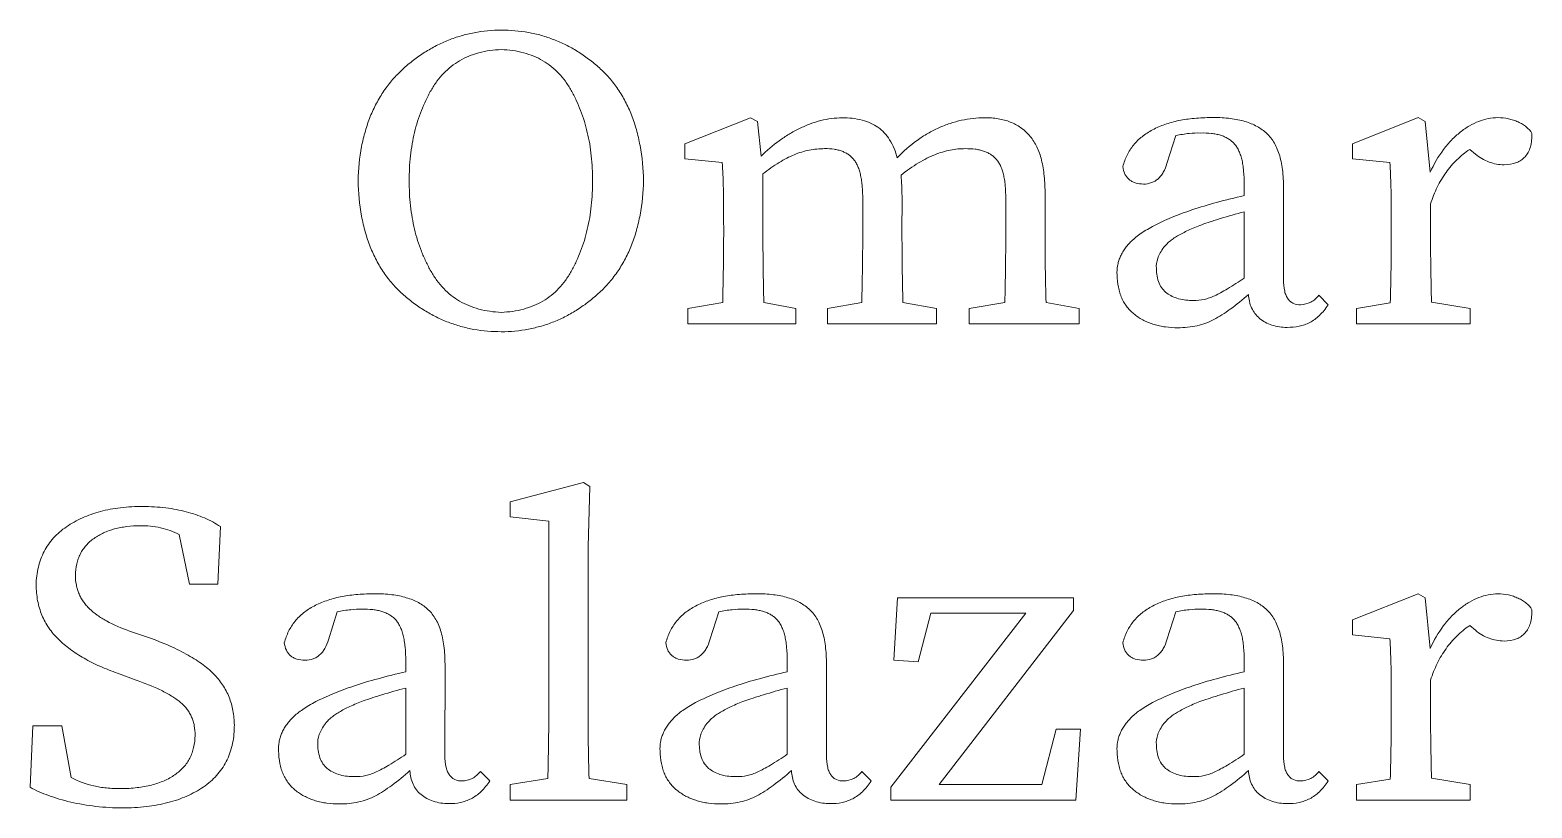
# Model space of a CAD drawing. Header units: inches. Extents: x -4.85 to 4.86, y -2.39 to 1.81.
# Drawn here: x 3.864 to 4.85, y -1.755 to -1.245 of the extents above; entities that cross this region are included whole.
import ezdxf

# ---------------------------------------------------------------- set-up
doc = ezdxf.new("R2010")
doc.units = ezdxf.units.IN
doc.header["$MEASUREMENT"] = 0

msp = doc.modelspace()

# ---------------------------------------------------------------- linework, layer by layer
at = {"color": 7, "linetype": 'Continuous', "lineweight": 18}
for p, q in [((4.1733, -1.24466), (4.17332, -1.24462)), ((4.33684, -1.30214), (4.29387, -1.31933)), ((4.34139, -1.30462), (4.33684, -1.30214)), ((4.3438, -1.3274), (4.34139, -1.30462)), ((4.49058, -1.30217), (4.4906, -1.30214)), ((4.7751, -1.30201), (4.73213, -1.31919)), ((4.77965, -1.30462), (4.7751, -1.30201)), ((4.78296, -1.33796), (4.77965, -1.30462)), ((4.29387, -1.31933), (4.29387, -1.32904)), ((4.61025, -1.33213), (4.61604, -1.31381)), ((4.73213, -1.31919), (4.73213, -1.32905)), ((4.29387, -1.32904), (4.31833, -1.33152)), ((4.73213, -1.32905), (4.75659, -1.33158)), ((4.80896, -1.32288), (4.8127, -1.32595)), ((4.34502, -1.37925), (4.34502, -1.33897)), ((4.11285, -1.34346), (4.11285, -1.34344)), ((4.66096, -1.34624), (4.661, -1.35327)), ((4.68672, -1.40827), (4.68676, -1.3482)), ((4.41053, -1.35582), (4.41057, -1.37924)), ((4.43629, -1.37925), (4.43633, -1.35359)), ((4.50444, -1.35524), (4.50448, -1.37924)), ((4.5302, -1.37925), (4.53024, -1.35083)), ((4.78328, -1.37897), (4.78328, -1.35862)), ((4.31922, -1.36601), (4.31926, -1.37924)), ((4.66096, -1.36385), (4.661, -1.40732)), ((4.75748, -1.36609), (4.75752, -1.37929)), ((4.60328, -1.40114), (4.60328, -1.40111)), ((4.71615, -1.42486), (4.70999, -1.41866)), ((4.31861, -1.4234), (4.29573, -1.42723)), ((4.29573, -1.42723), (4.29573, -1.43734)), ((4.36667, -1.42723), (4.34563, -1.42337)), ((4.36667, -1.43734), (4.36667, -1.42723)), ((4.40996, -1.4234), (4.3874, -1.42723)), ((4.3874, -1.42723), (4.3874, -1.43734)), ((4.45905, -1.42723), (4.43696, -1.42337)), ((4.45905, -1.43734), (4.45905, -1.42723)), ((4.50383, -1.4234), (4.4805, -1.42723)), ((4.4805, -1.42723), (4.4805, -1.43734)), ((4.55254, -1.42723), (4.53086, -1.42337)), ((4.55254, -1.43734), (4.55254, -1.42723)), ((4.75687, -1.42368), (4.73461, -1.42723)), ((4.73461, -1.42723), (4.73461, -1.43734)), ((4.80929, -1.42723), (4.7839, -1.42307)), ((4.80929, -1.43734), (4.80929, -1.42723)), ((4.29573, -1.43734), (4.36667, -1.43734)), ((4.3874, -1.43734), (4.45905, -1.43734)), ((4.4805, -1.43734), (4.55254, -1.43734)), ((4.73461, -1.43734), (4.80929, -1.43734)), ((4.68921, -1.4397), (4.68924, -1.4397)), ((4.22717, -1.54147), (4.17909, -1.55416)), ((4.23148, -1.54408), (4.22717, -1.54147)), ((4.23024, -1.58377), (4.23148, -1.54408)), ((4.17909, -1.55416), (4.17909, -1.56403)), ((4.17909, -1.56403), (4.20448, -1.56685)), ((4.20448, -1.56685), (4.20448, -1.69066)), ((3.96191, -1.57562), (3.96853, -1.60813)), ((3.98716, -1.60813), (3.98898, -1.57041)), ((4.23024, -1.69069), (4.23024, -1.58377)), ((3.96853, -1.60813), (3.98716, -1.60813)), ((4.7751, -1.61451), (4.73213, -1.63169)), ((4.77965, -1.61712), (4.7751, -1.61451)), ((4.05982, -1.64463), (4.06561, -1.62631)), ((4.31025, -1.64463), (4.31604, -1.62631)), ((4.43337, -1.61712), (4.43089, -1.65799)), ((4.54887, -1.61712), (4.43337, -1.61712)), ((4.46062, -1.73973), (4.54887, -1.62558)), ((4.54887, -1.62558), (4.54887, -1.61712)), ((4.61025, -1.64463), (4.61604, -1.62631)), ((4.78296, -1.65046), (4.77965, -1.61712)), ((4.51759, -1.62723), (4.42903, -1.74141)), ((4.44699, -1.65911), (4.45535, -1.62723)), ((4.45535, -1.62723), (4.51759, -1.62723)), ((4.73213, -1.63169), (4.73213, -1.64155)), ((4.80896, -1.63538), (4.8127, -1.63845)), ((3.94178, -1.64329), (3.92924, -1.63895)), ((4.73213, -1.64155), (4.75659, -1.64408)), ((4.11053, -1.65874), (4.11057, -1.66577)), ((4.13629, -1.72077), (4.13633, -1.6607)), ((4.36096, -1.65874), (4.361, -1.66577)), ((4.38672, -1.72077), (4.38676, -1.6607)), ((4.43089, -1.65799), (4.44699, -1.65911)), ((4.66096, -1.65874), (4.661, -1.66577)), ((4.68672, -1.72077), (4.68676, -1.6607)), ((3.92135, -1.6666), (3.93364, -1.6712)), ((4.78328, -1.69147), (4.78328, -1.67112)), ((4.11053, -1.67635), (4.11057, -1.71982)), ((4.36096, -1.67635), (4.361, -1.71982)), ((4.66096, -1.67635), (4.661, -1.71982)), ((4.75748, -1.67859), (4.75752, -1.69179)), ((3.86579, -1.70115), (3.86393, -1.74147)), ((3.88482, -1.70115), (3.86579, -1.70115)), ((3.89095, -1.73516), (3.88482, -1.70115)), ((4.53741, -1.70345), (4.52812, -1.73973)), ((4.55351, -1.70345), (4.53741, -1.70345)), ((4.55042, -1.74984), (4.55351, -1.70345)), ((4.05285, -1.71364), (4.05285, -1.71361)), ((4.30328, -1.71364), (4.30328, -1.71361)), ((4.60328, -1.71364), (4.60328, -1.71361)), ((4.16572, -1.73736), (4.15955, -1.73116)), ((4.41615, -1.73736), (4.40999, -1.73116)), ((4.71615, -1.73736), (4.70999, -1.73116)), ((3.92356, -1.74234), (3.92358, -1.74234)), ((4.20383, -1.73582), (4.17909, -1.73973)), ((4.17909, -1.73973), (4.17909, -1.74984)), ((4.25563, -1.73973), (4.23086, -1.73578)), ((4.25563, -1.74984), (4.25563, -1.73973)), ((4.42903, -1.74141), (4.42903, -1.74984)), ((4.52812, -1.73973), (4.46062, -1.73973)), ((4.75687, -1.73618), (4.73461, -1.73973)), ((4.73461, -1.73973), (4.73461, -1.74984)), ((4.80929, -1.73973), (4.7839, -1.73557)), ((4.80929, -1.74984), (4.80929, -1.73973)), ((4.13877, -1.7522), (4.1388, -1.7522)), ((4.17909, -1.74984), (4.25563, -1.74984)), ((4.38921, -1.7522), (4.38924, -1.7522)), ((4.42903, -1.74984), (4.55042, -1.74984)), ((4.68921, -1.7522), (4.68924, -1.7522)), ((4.73461, -1.74984), (4.80929, -1.74984))]:
    msp.add_line(p, q, dxfattribs=at)
for points, knots in [([(4.17332, -1.24462), (4.16731, -1.24468), (4.15838, -1.24552), (4.14686, -1.24827), (4.13859, -1.2511), (4.13059, -1.25471), (4.12288, -1.25912), (4.11547, -1.26434), (4.10841, -1.2703), (4.10183, -1.27697), (4.09609, -1.28446), (4.09119, -1.29261), (4.08708, -1.30145), (4.08385, -1.31098), (4.08048, -1.32495), (4.07948, -1.33596), (4.07922, -1.34346)], [0, 0, 0, 0, 0.118291, 0.175805, 0.232933, 0.29019, 0.348449, 0.407625, 0.468588, 0.530286, 0.591739, 0.653932, 0.717393, 0.783325, 0.851873, 1, 1, 1, 1]), ([(4.26672, -1.34346), (4.26649, -1.33572), (4.26544, -1.32442), (4.26215, -1.31007), (4.25896, -1.30038), (4.25489, -1.29145), (4.25004, -1.28327), (4.2443, -1.2759), (4.23778, -1.26935), (4.23076, -1.26356), (4.22338, -1.25852), (4.21575, -1.2542), (4.20778, -1.25074), (4.19957, -1.24797), (4.1881, -1.24543), (4.17926, -1.24459), (4.1733, -1.24466)], [0, 0, 0, 0, 0.152564, 0.222573, 0.289394, 0.353192, 0.415212, 0.476206, 0.536731, 0.596767, 0.65508, 0.712444, 0.769098, 0.825769, 0.882807, 1, 1, 1, 1]), ([(4.11285, -1.34344), (4.11278, -1.33799), (4.1132, -1.3299), (4.11468, -1.31935), (4.11621, -1.31178), (4.11827, -1.3045), (4.12075, -1.29747), (4.1237, -1.2907), (4.12701, -1.28419), (4.1309, -1.27821), (4.13531, -1.27287), (4.14035, -1.26836), (4.14587, -1.26455), (4.152, -1.26163), (4.16103, -1.25852), (4.16833, -1.25759), (4.1733, -1.25738)], [0, 0, 0, 0, 0.139016, 0.206222, 0.271686, 0.335772, 0.39903, 0.461748, 0.524226, 0.585082, 0.643398, 0.700337, 0.756964, 0.814013, 0.872985, 1, 1, 1, 1]), ([(4.1733, -1.25738), (4.17825, -1.25759), (4.18553, -1.25851), (4.19452, -1.26164), (4.20063, -1.26454), (4.20613, -1.26835), (4.21108, -1.2729), (4.2155, -1.27818), (4.21928, -1.28421), (4.22258, -1.29069), (4.22542, -1.29749), (4.2279, -1.3045), (4.22983, -1.3118), (4.23141, -1.31934), (4.2328, -1.32991), (4.23318, -1.33801), (4.23313, -1.34346)], [0, 0, 0, 0, 0.126984, 0.185771, 0.242959, 0.299437, 0.356, 0.414458, 0.475086, 0.537556, 0.600154, 0.66345, 0.727509, 0.793132, 0.860454, 1, 1, 1, 1]), ([(4.39712, -1.30217), (4.39236, -1.30222), (4.38517, -1.30317), (4.37587, -1.30612), (4.3689, -1.30915), (4.36209, -1.31282), (4.35345, -1.31862), (4.34743, -1.32363), (4.3438, -1.3274)], [0, 0, 0, 0, 0.235757, 0.357352, 0.483645, 0.612514, 0.740469, 1, 1, 1, 1]), ([(4.43323, -1.32851), (4.43216, -1.32433), (4.42981, -1.31845), (4.42491, -1.31196), (4.42064, -1.30824), (4.41569, -1.30545), (4.40791, -1.30272), (4.4015, -1.30218), (4.39712, -1.30217)], [0, 0, 0, 0, 0.265183, 0.383, 0.495944, 0.610298, 0.729842, 1, 1, 1, 1]), ([(4.4906, -1.30214), (4.48549, -1.3022), (4.47777, -1.30297), (4.46779, -1.30579), (4.46034, -1.30863), (4.45309, -1.31235), (4.4436, -1.31851), (4.4372, -1.32428), (4.43323, -1.32851)], [0, 0, 0, 0, 0.236183, 0.356055, 0.478477, 0.603983, 0.731973, 1, 1, 1, 1]), ([(4.53024, -1.35083), (4.53022, -1.34686), (4.52989, -1.34109), (4.52876, -1.33375), (4.5277, -1.32884), (4.52623, -1.32437), (4.52444, -1.32036), (4.52235, -1.31676), (4.51993, -1.3136), (4.51722, -1.31085), (4.51422, -1.30847), (4.51095, -1.30646), (4.50739, -1.30487), (4.50359, -1.30358), (4.49797, -1.30246), (4.49359, -1.30209), (4.49058, -1.30217)], [0, 0, 0, 0, 0.165769, 0.240353, 0.310101, 0.375194, 0.43611, 0.493295, 0.548303, 0.601633, 0.654503, 0.707701, 0.761248, 0.816837, 0.874779, 1, 1, 1, 1]), ([(4.6394, -1.30205), (4.63566, -1.30205), (4.63016, -1.30227), (4.62305, -1.3031), (4.61809, -1.30394), (4.61339, -1.30509), (4.60894, -1.30647), (4.60474, -1.30809), (4.60081, -1.30997), (4.59716, -1.31208), (4.59387, -1.31449), (4.59089, -1.31711), (4.58828, -1.32002), (4.58598, -1.32317), (4.58338, -1.32778), (4.582, -1.33154), (4.58127, -1.33413)], [0, 0, 0, 0, 0.156411, 0.229623, 0.299388, 0.366625, 0.431488, 0.494257, 0.55473, 0.613286, 0.670213, 0.724938, 0.779239, 0.833326, 0.887511, 1, 1, 1, 1]), ([(4.68676, -1.3482), (4.68672, -1.34417), (4.68647, -1.33833), (4.68523, -1.33095), (4.684, -1.3261), (4.68232, -1.32177), (4.68033, -1.31791), (4.6779, -1.31459), (4.67514, -1.31172), (4.67195, -1.30934), (4.66845, -1.30724), (4.66451, -1.30556), (4.66023, -1.30416), (4.65556, -1.3031), (4.64859, -1.3022), (4.64314, -1.30193), (4.6394, -1.30205)], [0, 0, 0, 0, 0.156776, 0.226424, 0.290872, 0.350909, 0.406438, 0.459374, 0.510179, 0.560681, 0.613498, 0.668851, 0.72665, 0.788416, 0.854532, 1, 1, 1, 1]), ([(4.82755, -1.30205), (4.82325, -1.3021), (4.8167, -1.30339), (4.80861, -1.30742), (4.80259, -1.31154), (4.7969, -1.31673), (4.7897, -1.32521), (4.78544, -1.33267), (4.78296, -1.33796)], [0, 0, 0, 0, 0.213705, 0.326515, 0.447683, 0.575506, 0.708854, 1, 1, 1, 1]), ([(4.84985, -1.31245), (4.84886, -1.31081), (4.84685, -1.30869), (4.84364, -1.30631), (4.84078, -1.30483), (4.83768, -1.30364), (4.8333, -1.30239), (4.82986, -1.3021), (4.82755, -1.30205)], [0, 0, 0, 0, 0.221959, 0.340492, 0.466629, 0.598279, 0.728923, 1, 1, 1, 1]), ([(4.61604, -1.31381), (4.61897, -1.31327), (4.6244, -1.31233), (4.62991, -1.31206), (4.63243, -1.31216)], [0, 0, 0, 0, 0.542442, 1, 1, 1, 1]), ([(4.63243, -1.31216), (4.63475, -1.31209), (4.63814, -1.31217), (4.64244, -1.31283), (4.64531, -1.31356), (4.64792, -1.31454), (4.65031, -1.31573), (4.65241, -1.31719), (4.6543, -1.31889), (4.65594, -1.32095), (4.65729, -1.32342), (4.65848, -1.32624), (4.65941, -1.32948), (4.66013, -1.3331), (4.66086, -1.33872), (4.66095, -1.34317), (4.66096, -1.34624)], [0, 0, 0, 0, 0.133605, 0.193644, 0.250044, 0.303381, 0.353285, 0.402638, 0.450141, 0.49901, 0.552824, 0.611229, 0.674685, 0.745541, 0.823456, 1, 1, 1, 1]), ([(4.83159, -1.33303), (4.83431, -1.33296), (4.83829, -1.33243), (4.84285, -1.33012), (4.84547, -1.32777), (4.84753, -1.32482), (4.84954, -1.31974), (4.84984, -1.31542), (4.84985, -1.31245)], [0, 0, 0, 0, 0.261659, 0.374162, 0.483453, 0.59424, 0.714626, 1, 1, 1, 1]), ([(4.34502, -1.33897), (4.34843, -1.3363), (4.35354, -1.33265), (4.36056, -1.32867), (4.3655, -1.32634), (4.37041, -1.32455), (4.37704, -1.32292), (4.38214, -1.32243), (4.38554, -1.32243)], [0, 0, 0, 0, 0.291019, 0.421039, 0.541955, 0.65749, 0.77132, 1, 1, 1, 1]), ([(4.38554, -1.32243), (4.38763, -1.32234), (4.39064, -1.32256), (4.39448, -1.32326), (4.397, -1.32409), (4.39932, -1.32511), (4.40143, -1.32635), (4.40322, -1.32795), (4.40485, -1.32972), (4.40626, -1.3318), (4.40742, -1.33424), (4.40843, -1.337), (4.40926, -1.3401), (4.40983, -1.34355), (4.41048, -1.34881), (4.41055, -1.35295), (4.41053, -1.35582)], [0, 0, 0, 0, 0.128889, 0.18622, 0.240943, 0.292458, 0.342592, 0.391428, 0.440193, 0.490984, 0.546208, 0.607066, 0.672269, 0.744773, 0.822604, 1, 1, 1, 1]), ([(4.43568, -1.3398), (4.43935, -1.33689), (4.44489, -1.33297), (4.45249, -1.32876), (4.45775, -1.32634), (4.46291, -1.32458), (4.46956, -1.32289), (4.47462, -1.32239), (4.47794, -1.32243)], [0, 0, 0, 0, 0.301825, 0.435746, 0.55869, 0.674338, 0.786161, 1, 1, 1, 1]), ([(4.47794, -1.32243), (4.48007, -1.32243), (4.4832, -1.32244), (4.48716, -1.3232), (4.4898, -1.32391), (4.49223, -1.32486), (4.49441, -1.32609), (4.4964, -1.32751), (4.49814, -1.32922), (4.49968, -1.33121), (4.50099, -1.33358), (4.50206, -1.33631), (4.50296, -1.3394), (4.50364, -1.34283), (4.50431, -1.34814), (4.50445, -1.35233), (4.50444, -1.35524)], [0, 0, 0, 0, 0.130141, 0.189066, 0.244888, 0.296527, 0.347654, 0.39682, 0.445398, 0.495558, 0.549659, 0.609444, 0.674133, 0.745064, 0.822673, 1, 1, 1, 1]), ([(4.78328, -1.35862), (4.7845, -1.35487), (4.78663, -1.34942), (4.79033, -1.34268), (4.7934, -1.33803), (4.79674, -1.33367), (4.80173, -1.32838), (4.80596, -1.32493), (4.80896, -1.32288)], [0, 0, 0, 0, 0.263537, 0.390067, 0.514117, 0.635945, 0.756853, 1, 1, 1, 1]), ([(4.8127, -1.32595), (4.81537, -1.32819), (4.82137, -1.33171), (4.82821, -1.33302), (4.83159, -1.33303)], [0, 0, 0, 0, 0.507925, 1, 1, 1, 1]), ([(4.31833, -1.33152), (4.31861, -1.33675), (4.31896, -1.34334), (4.3191, -1.35143), (4.31923, -1.35769), (4.31923, -1.3626), (4.31922, -1.36601)], [0, 0, 0, 0, 0.455308, 0.573476, 0.703455, 1, 1, 1, 1]), ([(4.58127, -1.33413), (4.58149, -1.33583), (4.58211, -1.33827), (4.58376, -1.34106), (4.58534, -1.3427), (4.58724, -1.34402), (4.5904, -1.3453), (4.59306, -1.34561), (4.59489, -1.34567)], [0, 0, 0, 0, 0.25923, 0.374522, 0.487947, 0.600286, 0.722845, 1, 1, 1, 1]), ([(4.59489, -1.34567), (4.59669, -1.3457), (4.59929, -1.34517), (4.60248, -1.34375), (4.60453, -1.3422), (4.60636, -1.34028), (4.60857, -1.33702), (4.60964, -1.33414), (4.61025, -1.33213)], [0, 0, 0, 0, 0.242249, 0.355912, 0.470421, 0.587608, 0.714753, 1, 1, 1, 1]), ([(4.75659, -1.33158), (4.75687, -1.33682), (4.75722, -1.34341), (4.75736, -1.35151), (4.75749, -1.35777), (4.75749, -1.36268), (4.75748, -1.36609)], [0, 0, 0, 0, 0.455651, 0.573744, 0.703642, 1, 1, 1, 1]), ([(4.07922, -1.34346), (4.07945, -1.35124), (4.08052, -1.36257), (4.08377, -1.37698), (4.08706, -1.38668), (4.09105, -1.39568), (4.09601, -1.40385), (4.10171, -1.41129), (4.10829, -1.41782), (4.11535, -1.42362), (4.12277, -1.42865), (4.13046, -1.43297), (4.13846, -1.43649), (4.14677, -1.43918), (4.15831, -1.44185), (4.16728, -1.4425), (4.1733, -1.44255)], [0, 0, 0, 0, 0.152301, 0.222206, 0.288765, 0.352717, 0.414551, 0.475439, 0.535837, 0.595767, 0.653997, 0.711296, 0.768249, 0.824796, 0.882116, 1, 1, 1, 1]), ([(4.1733, -1.42984), (4.16833, -1.42963), (4.16104, -1.42868), (4.15199, -1.4256), (4.1459, -1.4226), (4.14032, -1.41886), (4.13533, -1.4143), (4.1309, -1.40897), (4.12701, -1.40298), (4.12369, -1.39647), (4.12075, -1.38966), (4.11827, -1.38259), (4.11621, -1.37527), (4.11468, -1.36768), (4.11319, -1.35708), (4.11278, -1.34895), (4.11285, -1.34346)], [0, 0, 0, 0, 0.126708, 0.185538, 0.242601, 0.298898, 0.355931, 0.414106, 0.474816, 0.537143, 0.600027, 0.663458, 0.727723, 0.793368, 0.860412, 1, 1, 1, 1]), ([(4.1733, -1.44255), (4.17929, -1.44255), (4.18819, -1.44168), (4.19968, -1.43895), (4.20793, -1.43612), (4.21586, -1.43247), (4.22352, -1.42804), (4.23088, -1.42283), (4.2379, -1.41688), (4.24442, -1.41019), (4.25008, -1.40268), (4.25497, -1.39451), (4.25903, -1.38565), (4.26217, -1.37606), (4.2655, -1.36204), (4.26643, -1.35099), (4.26672, -1.34346)], [0, 0, 0, 0, 0.118036, 0.17562, 0.232566, 0.28976, 0.347626, 0.406656, 0.467489, 0.52889, 0.590469, 0.652601, 0.71627, 0.782365, 0.851196, 1, 1, 1, 1]), ([(4.23313, -1.34346), (4.23318, -1.34895), (4.23281, -1.35707), (4.2314, -1.36768), (4.22983, -1.37525), (4.2279, -1.3826), (4.22542, -1.38965), (4.22259, -1.39648), (4.21928, -1.40296), (4.21551, -1.409), (4.21106, -1.41427), (4.20616, -1.41888), (4.20061, -1.42261), (4.19454, -1.42559), (4.18552, -1.42869), (4.17825, -1.42964), (4.1733, -1.42984)], [0, 0, 0, 0, 0.13993, 0.207104, 0.272922, 0.337174, 0.400658, 0.463438, 0.52577, 0.586264, 0.644593, 0.701267, 0.757425, 0.814639, 0.873296, 1, 1, 1, 1]), ([(4.661, -1.35327), (4.65488, -1.35456), (4.64336, -1.35743), (4.63198, -1.36084), (4.62664, -1.36258)], [0, 0, 0, 0, 0.52674, 1, 1, 1, 1]), ([(4.62664, -1.36258), (4.62211, -1.3642), (4.61558, -1.36657), (4.60743, -1.37013), (4.60216, -1.37268), (4.59751, -1.37525), (4.59343, -1.37777), (4.58995, -1.38032), (4.58707, -1.38294), (4.5846, -1.38553), (4.58259, -1.38819), (4.58082, -1.39084), (4.57948, -1.3936), (4.57846, -1.39642), (4.57751, -1.40024), (4.57739, -1.40319), (4.57748, -1.40514)], [0, 0, 0, 0, 0.206818, 0.298688, 0.382598, 0.458728, 0.527004, 0.588844, 0.643888, 0.694338, 0.74227, 0.787503, 0.831156, 0.874051, 0.916155, 1, 1, 1, 1]), ([(4.63304, -1.37232), (4.63488, -1.37168), (4.63781, -1.3707), (4.64193, -1.36935), (4.64936, -1.36706), (4.65575, -1.36525), (4.66096, -1.36385)], [0, 0, 0, 0, 0.200506, 0.317983, 0.445201, 1, 1, 1, 1]), ([(4.31926, -1.37924), (4.3192, -1.38643), (4.31911, -1.40115), (4.31879, -1.41587), (4.31861, -1.4234)], [0, 0, 0, 0, 0.488603, 1, 1, 1, 1]), ([(4.34563, -1.42337), (4.34544, -1.41581), (4.34527, -1.4063), (4.3451, -1.39495), (4.34506, -1.3878), (4.345, -1.38261), (4.34502, -1.37925)], [0, 0, 0, 0, 0.514022, 0.647073, 0.771799, 1, 1, 1, 1]), ([(4.41057, -1.37924), (4.41051, -1.3865), (4.41043, -1.40122), (4.41008, -1.41594), (4.40996, -1.4234)], [0, 0, 0, 0, 0.493226, 1, 1, 1, 1]), ([(4.43696, -1.42337), (4.43676, -1.41588), (4.43644, -1.40117), (4.43634, -1.38647), (4.43629, -1.37925)], [0, 0, 0, 0, 0.509408, 1, 1, 1, 1]), ([(4.50448, -1.37924), (4.50442, -1.3865), (4.50433, -1.40122), (4.50401, -1.41594), (4.50383, -1.4234)], [0, 0, 0, 0, 0.493217, 1, 1, 1, 1]), ([(4.53086, -1.42337), (4.53067, -1.41588), (4.53035, -1.40117), (4.53026, -1.38647), (4.5302, -1.37925)], [0, 0, 0, 0, 0.509405, 1, 1, 1, 1]), ([(4.60328, -1.40111), (4.60306, -1.39883), (4.6037, -1.39524), (4.60584, -1.39065), (4.60782, -1.38764), (4.60987, -1.38517), (4.61195, -1.3833), (4.61444, -1.38144), (4.61734, -1.37957), (4.62066, -1.37775), (4.62587, -1.37517), (4.63008, -1.37345), (4.63304, -1.37232)], [0, 0, 0, 0, 0.153316, 0.242198, 0.341148, 0.3966, 0.459071, 0.52932, 0.607108, 0.692308, 0.785653, 1, 1, 1, 1]), ([(4.75752, -1.37929), (4.75746, -1.38652), (4.75737, -1.40132), (4.75705, -1.41611), (4.75687, -1.42368)], [0, 0, 0, 0, 0.488577, 1, 1, 1, 1]), ([(4.7839, -1.42307), (4.78371, -1.41551), (4.7834, -1.40082), (4.78329, -1.38611), (4.78328, -1.37897)], [0, 0, 0, 0, 0.513868, 1, 1, 1, 1]), ([(4.57748, -1.40514), (4.57757, -1.40789), (4.57795, -1.41193), (4.57925, -1.41701), (4.58049, -1.42046), (4.58214, -1.42362), (4.58412, -1.42649), (4.58639, -1.42914), (4.58908, -1.43139), (4.59197, -1.43344), (4.59507, -1.43519), (4.59835, -1.43665), (4.60179, -1.43789), (4.60544, -1.43883), (4.61066, -1.43969), (4.61469, -1.43998), (4.61743, -1.43995)], [0, 0, 0, 0, 0.138521, 0.20179, 0.262775, 0.321874, 0.379684, 0.437606, 0.496042, 0.555189, 0.614664, 0.674415, 0.735167, 0.797777, 0.862722, 1, 1, 1, 1]), ([(4.62758, -1.42201), (4.62432, -1.42208), (4.61956, -1.42159), (4.61376, -1.41951), (4.61011, -1.41735), (4.60705, -1.41445), (4.60405, -1.40913), (4.60329, -1.4044), (4.60328, -1.40114)], [0, 0, 0, 0, 0.268589, 0.388832, 0.50367, 0.615927, 0.731155, 1, 1, 1, 1]), ([(4.661, -1.40732), (4.6574, -1.40982), (4.6522, -1.41303), (4.64573, -1.41689), (4.64181, -1.41888), (4.63825, -1.4204), (4.63357, -1.4217), (4.62998, -1.42209), (4.62758, -1.42201)], [0, 0, 0, 0, 0.354321, 0.494096, 0.608542, 0.709503, 0.80651, 1, 1, 1, 1]), ([(4.69789, -1.42486), (4.69632, -1.42491), (4.69396, -1.42449), (4.69129, -1.42285), (4.68965, -1.42109), (4.68831, -1.41878), (4.68703, -1.41447), (4.6867, -1.41086), (4.68672, -1.40827)], [0, 0, 0, 0, 0.208264, 0.30753, 0.409239, 0.523613, 0.657759, 1, 1, 1, 1]), ([(4.61743, -1.43995), (4.62168, -1.43996), (4.62793, -1.43935), (4.63579, -1.43707), (4.6412, -1.43462), (4.64653, -1.43146), (4.65427, -1.42616), (4.65995, -1.42147), (4.66377, -1.41806)], [0, 0, 0, 0, 0.242699, 0.354978, 0.465267, 0.580875, 0.707447, 1, 1, 1, 1]), ([(4.66377, -1.41806), (4.66385, -1.42112), (4.66487, -1.42559), (4.66788, -1.43079), (4.67101, -1.43392), (4.67475, -1.43648), (4.68077, -1.43901), (4.68578, -1.43969), (4.68921, -1.4397)], [0, 0, 0, 0, 0.245656, 0.361287, 0.478747, 0.599074, 0.723907, 1, 1, 1, 1]), ([(4.70999, -1.41866), (4.70851, -1.42047), (4.70491, -1.42368), (4.7002, -1.42474), (4.69789, -1.42486)], [0, 0, 0, 0, 0.502097, 1, 1, 1, 1]), ([(4.68924, -1.4397), (4.69182, -1.43971), (4.69567, -1.43942), (4.70056, -1.43802), (4.70403, -1.43655), (4.70735, -1.43453), (4.71166, -1.43082), (4.71447, -1.42741), (4.71615, -1.42486)], [0, 0, 0, 0, 0.240828, 0.356565, 0.472184, 0.59087, 0.71657, 1, 1, 1, 1]), ([(3.93803, -1.55716), (3.93313, -1.55723), (3.92592, -1.55753), (3.91662, -1.55899), (3.91016, -1.56044), (3.90406, -1.56233), (3.89829, -1.56459), (3.89291, -1.56734), (3.88787, -1.57042), (3.88332, -1.5739), (3.8793, -1.57777), (3.8759, -1.58202), (3.87312, -1.58667), (3.87089, -1.59166), (3.86867, -1.59896), (3.86802, -1.60478), (3.86792, -1.60872)], [0, 0, 0, 0, 0.150721, 0.221337, 0.289044, 0.354197, 0.417586, 0.479435, 0.539845, 0.598844, 0.65528, 0.710875, 0.765978, 0.821339, 0.878568, 1, 1, 1, 1]), ([(3.98898, -1.57041), (3.98564, -1.56824), (3.98029, -1.56537), (3.9726, -1.56249), (3.96643, -1.56061), (3.95986, -1.55914), (3.95038, -1.55772), (3.94304, -1.55725), (3.93803, -1.55716)], [0, 0, 0, 0, 0.223764, 0.33987, 0.46124, 0.586578, 0.718012, 1, 1, 1, 1]), ([(3.89372, -1.6024), (3.89377, -1.59987), (3.89423, -1.59617), (3.89555, -1.59149), (3.89692, -1.58832), (3.89861, -1.58537), (3.90075, -1.58271), (3.90314, -1.58023), (3.90595, -1.57809), (3.90898, -1.57613), (3.91228, -1.57446), (3.91577, -1.57304), (3.91947, -1.5719), (3.92335, -1.571), (3.92892, -1.57012), (3.93322, -1.56985), (3.93615, -1.56988)], [0, 0, 0, 0, 0.126682, 0.185317, 0.242169, 0.298737, 0.354807, 0.411914, 0.470423, 0.530853, 0.591859, 0.654871, 0.718836, 0.785014, 0.853741, 1, 1, 1, 1]), ([(3.93615, -1.56988), (3.94068, -1.56981), (3.9496, -1.57062), (3.95802, -1.57368), (3.96191, -1.57562)], [0, 0, 0, 0, 0.509828, 1, 1, 1, 1]), ([(3.92924, -1.63895), (3.92405, -1.63715), (3.91672, -1.63412), (3.90814, -1.62876), (3.90376, -1.6252), (3.90078, -1.62215), (3.8989, -1.61975), (3.89735, -1.61718), (3.89602, -1.61452), (3.89501, -1.61169), (3.89402, -1.60767), (3.89373, -1.60452), (3.89372, -1.6024)], [0, 0, 0, 0, 0.301088, 0.43222, 0.55278, 0.609632, 0.665319, 0.719446, 0.773373, 0.827999, 0.883963, 1, 1, 1, 1]), ([(3.86792, -1.60872), (3.86795, -1.61221), (3.86844, -1.61736), (3.87002, -1.62395), (3.87167, -1.62854), (3.87371, -1.63289), (3.87621, -1.63699), (3.87917, -1.64083), (3.88253, -1.64444), (3.8863, -1.64779), (3.89033, -1.65103), (3.89473, -1.65406), (3.89946, -1.65687), (3.90444, -1.65965), (3.9117, -1.66306), (3.91744, -1.6652), (3.92135, -1.6666)], [0, 0, 0, 0, 0.123484, 0.182452, 0.23971, 0.296135, 0.35253, 0.409536, 0.467445, 0.5271, 0.588078, 0.650712, 0.71594, 0.782951, 0.852727, 1, 1, 1, 1]), ([(4.08896, -1.61455), (4.08522, -1.61455), (4.07973, -1.61477), (4.07261, -1.6156), (4.06765, -1.61644), (4.06296, -1.61759), (4.05851, -1.61897), (4.0543, -1.62059), (4.05038, -1.62247), (4.04673, -1.62458), (4.04344, -1.62699), (4.04045, -1.62961), (4.03784, -1.63252), (4.03554, -1.63567), (4.03294, -1.64028), (4.03156, -1.64404), (4.03084, -1.64663)], [0, 0, 0, 0, 0.156411, 0.229623, 0.299388, 0.366625, 0.431488, 0.494257, 0.55473, 0.613286, 0.670213, 0.724938, 0.779239, 0.833326, 0.887511, 1, 1, 1, 1]), ([(4.13633, -1.6607), (4.13628, -1.65667), (4.13603, -1.65083), (4.1348, -1.64345), (4.13356, -1.6386), (4.13188, -1.63427), (4.12989, -1.63041), (4.12746, -1.62709), (4.12471, -1.62422), (4.12152, -1.62184), (4.11801, -1.61974), (4.11408, -1.61806), (4.10979, -1.61666), (4.10513, -1.6156), (4.09815, -1.6147), (4.09271, -1.61443), (4.08896, -1.61455)], [0, 0, 0, 0, 0.156776, 0.226424, 0.290872, 0.350909, 0.406438, 0.459374, 0.510179, 0.560681, 0.613498, 0.668851, 0.72665, 0.788416, 0.854532, 1, 1, 1, 1]), ([(4.3394, -1.61455), (4.33566, -1.61455), (4.33016, -1.61477), (4.32305, -1.6156), (4.31809, -1.61644), (4.31339, -1.61759), (4.30894, -1.61897), (4.30474, -1.62059), (4.30081, -1.62247), (4.29716, -1.62458), (4.29387, -1.62699), (4.29089, -1.62961), (4.28828, -1.63252), (4.28598, -1.63567), (4.28338, -1.64028), (4.282, -1.64404), (4.28127, -1.64663)], [0, 0, 0, 0, 0.156411, 0.229623, 0.299388, 0.366625, 0.431488, 0.494257, 0.55473, 0.613286, 0.670213, 0.724938, 0.779239, 0.833326, 0.887511, 1, 1, 1, 1]), ([(4.38676, -1.6607), (4.38672, -1.65667), (4.38647, -1.65083), (4.38523, -1.64345), (4.384, -1.6386), (4.38232, -1.63427), (4.38033, -1.63041), (4.3779, -1.62709), (4.37514, -1.62422), (4.37195, -1.62184), (4.36845, -1.61974), (4.36451, -1.61806), (4.36023, -1.61666), (4.35556, -1.6156), (4.34859, -1.6147), (4.34314, -1.61443), (4.3394, -1.61455)], [0, 0, 0, 0, 0.156776, 0.226424, 0.290872, 0.350909, 0.406438, 0.459374, 0.510179, 0.560681, 0.613498, 0.668851, 0.72665, 0.788416, 0.854532, 1, 1, 1, 1]), ([(4.6394, -1.61455), (4.63566, -1.61455), (4.63016, -1.61477), (4.62305, -1.6156), (4.61809, -1.61644), (4.61339, -1.61759), (4.60894, -1.61897), (4.60474, -1.62059), (4.60081, -1.62247), (4.59716, -1.62458), (4.59387, -1.62699), (4.59089, -1.62961), (4.58828, -1.63252), (4.58598, -1.63567), (4.58338, -1.64028), (4.582, -1.64404), (4.58127, -1.64663)], [0, 0, 0, 0, 0.156411, 0.229623, 0.299388, 0.366625, 0.431488, 0.494257, 0.55473, 0.613286, 0.670213, 0.724938, 0.779239, 0.833326, 0.887511, 1, 1, 1, 1]), ([(4.68676, -1.6607), (4.68672, -1.65667), (4.68647, -1.65083), (4.68523, -1.64345), (4.684, -1.6386), (4.68232, -1.63427), (4.68033, -1.63041), (4.6779, -1.62709), (4.67514, -1.62422), (4.67195, -1.62184), (4.66845, -1.61974), (4.66451, -1.61806), (4.66023, -1.61666), (4.65556, -1.6156), (4.64859, -1.6147), (4.64314, -1.61443), (4.6394, -1.61455)], [0, 0, 0, 0, 0.156776, 0.226424, 0.290872, 0.350909, 0.406438, 0.459374, 0.510179, 0.560681, 0.613498, 0.668851, 0.72665, 0.788416, 0.854532, 1, 1, 1, 1]), ([(4.82755, -1.61455), (4.82325, -1.6146), (4.8167, -1.61589), (4.80861, -1.61992), (4.80259, -1.62404), (4.7969, -1.62923), (4.7897, -1.63771), (4.78544, -1.64517), (4.78296, -1.65046)], [0, 0, 0, 0, 0.213705, 0.326515, 0.447683, 0.575506, 0.708854, 1, 1, 1, 1]), ([(4.84985, -1.62495), (4.84886, -1.62331), (4.84685, -1.62119), (4.84364, -1.61881), (4.84078, -1.61733), (4.83768, -1.61614), (4.8333, -1.61489), (4.82986, -1.6146), (4.82755, -1.61455)], [0, 0, 0, 0, 0.221959, 0.340492, 0.466629, 0.598279, 0.728923, 1, 1, 1, 1]), ([(4.06561, -1.62631), (4.06854, -1.62577), (4.07397, -1.62483), (4.07948, -1.62456), (4.08199, -1.62466)], [0, 0, 0, 0, 0.542442, 1, 1, 1, 1]), ([(4.08199, -1.62466), (4.08432, -1.62459), (4.0877, -1.62467), (4.09201, -1.62533), (4.09488, -1.62606), (4.09749, -1.62704), (4.09987, -1.62823), (4.10197, -1.62969), (4.10387, -1.63139), (4.1055, -1.63345), (4.10686, -1.63592), (4.10805, -1.63874), (4.10897, -1.64198), (4.10969, -1.6456), (4.11043, -1.65122), (4.11052, -1.65567), (4.11053, -1.65874)], [0, 0, 0, 0, 0.133605, 0.193644, 0.250044, 0.303381, 0.353285, 0.402638, 0.450141, 0.49901, 0.552824, 0.611229, 0.674685, 0.745541, 0.823456, 1, 1, 1, 1]), ([(4.31604, -1.62631), (4.31897, -1.62577), (4.3244, -1.62483), (4.32991, -1.62456), (4.33243, -1.62466)], [0, 0, 0, 0, 0.542442, 1, 1, 1, 1]), ([(4.33243, -1.62466), (4.33475, -1.62459), (4.33814, -1.62467), (4.34244, -1.62533), (4.34531, -1.62606), (4.34792, -1.62704), (4.35031, -1.62823), (4.35241, -1.62969), (4.3543, -1.63139), (4.35594, -1.63345), (4.35729, -1.63592), (4.35848, -1.63874), (4.35941, -1.64198), (4.36013, -1.6456), (4.36086, -1.65122), (4.36095, -1.65567), (4.36096, -1.65874)], [0, 0, 0, 0, 0.133605, 0.193644, 0.250044, 0.303381, 0.353285, 0.402638, 0.450141, 0.49901, 0.552824, 0.611229, 0.674685, 0.745541, 0.823456, 1, 1, 1, 1]), ([(4.61604, -1.62631), (4.61897, -1.62577), (4.6244, -1.62483), (4.62991, -1.62456), (4.63243, -1.62466)], [0, 0, 0, 0, 0.542442, 1, 1, 1, 1]), ([(4.63243, -1.62466), (4.63475, -1.62459), (4.63814, -1.62467), (4.64244, -1.62533), (4.64531, -1.62606), (4.64792, -1.62704), (4.65031, -1.62823), (4.65241, -1.62969), (4.6543, -1.63139), (4.65594, -1.63345), (4.65729, -1.63592), (4.65848, -1.63874), (4.65941, -1.64198), (4.66013, -1.6456), (4.66086, -1.65122), (4.66095, -1.65567), (4.66096, -1.65874)], [0, 0, 0, 0, 0.133605, 0.193644, 0.250044, 0.303381, 0.353285, 0.402638, 0.450141, 0.49901, 0.552824, 0.611229, 0.674685, 0.745541, 0.823456, 1, 1, 1, 1]), ([(4.83159, -1.64553), (4.83431, -1.64546), (4.83829, -1.64493), (4.84285, -1.64262), (4.84547, -1.64027), (4.84753, -1.63732), (4.84954, -1.63224), (4.84984, -1.62792), (4.84985, -1.62495)], [0, 0, 0, 0, 0.261659, 0.374162, 0.483453, 0.59424, 0.714626, 1, 1, 1, 1]), ([(4.78328, -1.67112), (4.7845, -1.66737), (4.78663, -1.66192), (4.79033, -1.65518), (4.7934, -1.65053), (4.79674, -1.64617), (4.80173, -1.64088), (4.80596, -1.63743), (4.80896, -1.63538)], [0, 0, 0, 0, 0.263537, 0.390067, 0.514117, 0.635945, 0.756853, 1, 1, 1, 1]), ([(3.99803, -1.70202), (3.99813, -1.69877), (3.99772, -1.69398), (3.99649, -1.68776), (3.99509, -1.68338), (3.99323, -1.6792), (3.991, -1.6752), (3.98831, -1.67142), (3.98524, -1.6678), (3.98165, -1.66436), (3.97754, -1.66104), (3.97288, -1.65786), (3.96773, -1.65469), (3.962, -1.6517), (3.9534, -1.64765), (3.94654, -1.64498), (3.94178, -1.64329)], [0, 0, 0, 0, 0.110938, 0.164038, 0.216178, 0.267953, 0.320143, 0.372457, 0.426154, 0.482317, 0.542082, 0.606495, 0.675072, 0.748614, 0.827143, 1, 1, 1, 1]), ([(4.04445, -1.65817), (4.04625, -1.6582), (4.04886, -1.65767), (4.05205, -1.65625), (4.05409, -1.6547), (4.05593, -1.65278), (4.05813, -1.64952), (4.05921, -1.64664), (4.05982, -1.64463)], [0, 0, 0, 0, 0.242249, 0.355912, 0.470421, 0.587608, 0.714753, 1, 1, 1, 1]), ([(4.29489, -1.65817), (4.29669, -1.6582), (4.29929, -1.65767), (4.30248, -1.65625), (4.30453, -1.6547), (4.30636, -1.65278), (4.30857, -1.64952), (4.30964, -1.64664), (4.31025, -1.64463)], [0, 0, 0, 0, 0.242249, 0.355912, 0.470421, 0.587608, 0.714753, 1, 1, 1, 1]), ([(4.59489, -1.65817), (4.59669, -1.6582), (4.59929, -1.65767), (4.60248, -1.65625), (4.60453, -1.6547), (4.60636, -1.65278), (4.60857, -1.64952), (4.60964, -1.64664), (4.61025, -1.64463)], [0, 0, 0, 0, 0.242249, 0.355912, 0.470421, 0.587608, 0.714753, 1, 1, 1, 1]), ([(4.75659, -1.64408), (4.75687, -1.64932), (4.75722, -1.65591), (4.75736, -1.66401), (4.75749, -1.67027), (4.75749, -1.67518), (4.75748, -1.67859)], [0, 0, 0, 0, 0.455651, 0.573744, 0.703642, 1, 1, 1, 1]), ([(4.8127, -1.63845), (4.81537, -1.64069), (4.82137, -1.64421), (4.82821, -1.64552), (4.83159, -1.64553)], [0, 0, 0, 0, 0.507925, 1, 1, 1, 1]), ([(4.03084, -1.64663), (4.03105, -1.64833), (4.03168, -1.65077), (4.03333, -1.65356), (4.0349, -1.6552), (4.03681, -1.65652), (4.03997, -1.6578), (4.04263, -1.65811), (4.04445, -1.65817)], [0, 0, 0, 0, 0.25923, 0.374522, 0.487947, 0.600286, 0.722845, 1, 1, 1, 1]), ([(4.28127, -1.64663), (4.28148, -1.64833), (4.28211, -1.65077), (4.28376, -1.65356), (4.28534, -1.6552), (4.28724, -1.65652), (4.2904, -1.6578), (4.29306, -1.65811), (4.29489, -1.65817)], [0, 0, 0, 0, 0.25923, 0.374522, 0.487947, 0.600286, 0.722845, 1, 1, 1, 1]), ([(4.58127, -1.64663), (4.58149, -1.64833), (4.58211, -1.65077), (4.58376, -1.65356), (4.58534, -1.6552), (4.58724, -1.65652), (4.5904, -1.6578), (4.59306, -1.65811), (4.59489, -1.65817)], [0, 0, 0, 0, 0.25923, 0.374522, 0.487947, 0.600286, 0.722845, 1, 1, 1, 1]), ([(4.11057, -1.66577), (4.10445, -1.66706), (4.09292, -1.66993), (4.08155, -1.67334), (4.07621, -1.67508)], [0, 0, 0, 0, 0.52674, 1, 1, 1, 1]), ([(4.361, -1.66577), (4.35488, -1.66706), (4.34336, -1.66993), (4.33198, -1.67334), (4.32664, -1.67508)], [0, 0, 0, 0, 0.52674, 1, 1, 1, 1]), ([(4.661, -1.66577), (4.65488, -1.66706), (4.64336, -1.66993), (4.63198, -1.67334), (4.62664, -1.67508)], [0, 0, 0, 0, 0.52674, 1, 1, 1, 1]), ([(3.93364, -1.6712), (3.93676, -1.67228), (3.94128, -1.67394), (3.94701, -1.67642), (3.95086, -1.67821), (3.95436, -1.68011), (3.95753, -1.68202), (3.96041, -1.68393), (3.96295, -1.68593), (3.9652, -1.68803), (3.96713, -1.69031), (3.9687, -1.69279), (3.97012, -1.69537), (3.97103, -1.6982), (3.97209, -1.70221), (3.97226, -1.70539), (3.97227, -1.70753)], [0, 0, 0, 0, 0.17293, 0.251975, 0.326776, 0.395549, 0.460349, 0.520345, 0.576578, 0.629431, 0.681454, 0.732376, 0.782983, 0.834967, 0.887777, 1, 1, 1, 1]), ([(4.07621, -1.67508), (4.07168, -1.6767), (4.06515, -1.67907), (4.057, -1.68263), (4.05172, -1.68518), (4.04708, -1.68775), (4.043, -1.69027), (4.03952, -1.69282), (4.03663, -1.69544), (4.03417, -1.69803), (4.03215, -1.70069), (4.03039, -1.70334), (4.02904, -1.7061), (4.02802, -1.70892), (4.02707, -1.71274), (4.02695, -1.71569), (4.02705, -1.71764)], [0, 0, 0, 0, 0.206818, 0.298688, 0.382598, 0.458728, 0.527004, 0.588844, 0.643888, 0.694338, 0.74227, 0.787503, 0.831156, 0.874051, 0.916155, 1, 1, 1, 1]), ([(4.32664, -1.67508), (4.32211, -1.6767), (4.31558, -1.67907), (4.30743, -1.68263), (4.30216, -1.68518), (4.29751, -1.68775), (4.29343, -1.69027), (4.28995, -1.69282), (4.28706, -1.69544), (4.2846, -1.69803), (4.28259, -1.70069), (4.28082, -1.70334), (4.27948, -1.7061), (4.27846, -1.70892), (4.27751, -1.71274), (4.27739, -1.71569), (4.27748, -1.71764)], [0, 0, 0, 0, 0.206818, 0.298688, 0.382598, 0.458728, 0.527004, 0.588844, 0.643888, 0.694338, 0.74227, 0.787503, 0.831156, 0.874051, 0.916155, 1, 1, 1, 1]), ([(4.62664, -1.67508), (4.62211, -1.6767), (4.61558, -1.67907), (4.60743, -1.68263), (4.60216, -1.68518), (4.59751, -1.68775), (4.59343, -1.69027), (4.58995, -1.69282), (4.58707, -1.69544), (4.5846, -1.69803), (4.58259, -1.70069), (4.58082, -1.70334), (4.57948, -1.7061), (4.57846, -1.70892), (4.57751, -1.71274), (4.57739, -1.71569), (4.57748, -1.71764)], [0, 0, 0, 0, 0.206818, 0.298688, 0.382598, 0.458728, 0.527004, 0.588844, 0.643888, 0.694338, 0.74227, 0.787503, 0.831156, 0.874051, 0.916155, 1, 1, 1, 1]), ([(4.05285, -1.71361), (4.05262, -1.71133), (4.05327, -1.70774), (4.0554, -1.70315), (4.05738, -1.70014), (4.05944, -1.69767), (4.06151, -1.6958), (4.06401, -1.69394), (4.0669, -1.69207), (4.07023, -1.69025), (4.07543, -1.68767), (4.07965, -1.68595), (4.0826, -1.68482)], [0, 0, 0, 0, 0.153316, 0.242198, 0.341148, 0.3966, 0.459071, 0.52932, 0.607108, 0.692308, 0.785653, 1, 1, 1, 1]), ([(4.0826, -1.68482), (4.08445, -1.68418), (4.08738, -1.6832), (4.0915, -1.68185), (4.09893, -1.67956), (4.10531, -1.67775), (4.11053, -1.67635)], [0, 0, 0, 0, 0.200506, 0.317983, 0.445201, 1, 1, 1, 1]), ([(4.30328, -1.71361), (4.30306, -1.71133), (4.3037, -1.70774), (4.30584, -1.70315), (4.30782, -1.70014), (4.30987, -1.69767), (4.31195, -1.6958), (4.31444, -1.69394), (4.31734, -1.69207), (4.32066, -1.69025), (4.32587, -1.68767), (4.33008, -1.68595), (4.33304, -1.68482)], [0, 0, 0, 0, 0.153316, 0.242198, 0.341148, 0.3966, 0.459071, 0.52932, 0.607108, 0.692308, 0.785653, 1, 1, 1, 1]), ([(4.33304, -1.68482), (4.33488, -1.68418), (4.33781, -1.6832), (4.34193, -1.68185), (4.34936, -1.67956), (4.35575, -1.67775), (4.36096, -1.67635)], [0, 0, 0, 0, 0.200506, 0.317983, 0.445201, 1, 1, 1, 1]), ([(4.60328, -1.71361), (4.60306, -1.71133), (4.6037, -1.70774), (4.60584, -1.70315), (4.60782, -1.70014), (4.60987, -1.69767), (4.61195, -1.6958), (4.61444, -1.69394), (4.61734, -1.69207), (4.62066, -1.69025), (4.62587, -1.68767), (4.63008, -1.68595), (4.63304, -1.68482)], [0, 0, 0, 0, 0.153316, 0.242198, 0.341148, 0.3966, 0.459071, 0.52932, 0.607108, 0.692308, 0.785653, 1, 1, 1, 1]), ([(4.63304, -1.68482), (4.63488, -1.68418), (4.63781, -1.6832), (4.64193, -1.68185), (4.64936, -1.67956), (4.65575, -1.67775), (4.66096, -1.67635)], [0, 0, 0, 0, 0.200506, 0.317983, 0.445201, 1, 1, 1, 1]), ([(4.75752, -1.69179), (4.75746, -1.69902), (4.75737, -1.71382), (4.75705, -1.72861), (4.75687, -1.73618)], [0, 0, 0, 0, 0.488577, 1, 1, 1, 1]), ([(4.7839, -1.73557), (4.78371, -1.72801), (4.7834, -1.71332), (4.78329, -1.69861), (4.78328, -1.69147)], [0, 0, 0, 0, 0.513868, 1, 1, 1, 1]), ([(3.92449, -1.75505), (3.92977, -1.75501), (3.93751, -1.75467), (3.94748, -1.75315), (3.95435, -1.75167), (3.96082, -1.74974), (3.96685, -1.74739), (3.97247, -1.7446), (3.97765, -1.74143), (3.98236, -1.73788), (3.98642, -1.73383), (3.98992, -1.72946), (3.9928, -1.72469), (3.99506, -1.71955), (3.99726, -1.71204), (3.99801, -1.70609), (3.99803, -1.70202)], [0, 0, 0, 0, 0.155634, 0.227707, 0.296964, 0.362572, 0.426207, 0.487436, 0.547101, 0.605071, 0.660837, 0.715543, 0.769781, 0.824451, 0.880434, 1, 1, 1, 1]), ([(3.97227, -1.70753), (3.97228, -1.71018), (3.97178, -1.71406), (3.97034, -1.71897), (3.96893, -1.72236), (3.96702, -1.72546), (3.96477, -1.72835), (3.96209, -1.73097), (3.95902, -1.73332), (3.95563, -1.73545), (3.9519, -1.73728), (3.94789, -1.73883), (3.94359, -1.74007), (3.93901, -1.74112), (3.93231, -1.74201), (3.92713, -1.74235), (3.92358, -1.74234)], [0, 0, 0, 0, 0.1179362, 0.1735126, 0.2275122, 0.2813179, 0.3352359, 0.3904847, 0.4479083, 0.5072297, 0.5687162, 0.6323776, 0.6986865, 0.7681907, 0.8415965, 0.9996176, 0.9996176, 0.9996176, 0.9996176]), ([(4.07714, -1.73451), (4.07388, -1.73458), (4.06912, -1.73409), (4.06333, -1.73201), (4.05967, -1.72985), (4.05662, -1.72695), (4.05361, -1.72163), (4.05286, -1.7169), (4.05285, -1.71364)], [0, 0, 0, 0, 0.268589, 0.388832, 0.50367, 0.615927, 0.731155, 1, 1, 1, 1]), ([(4.32758, -1.73451), (4.32432, -1.73458), (4.31956, -1.73409), (4.31376, -1.73201), (4.31011, -1.72985), (4.30705, -1.72695), (4.30405, -1.72163), (4.30329, -1.7169), (4.30328, -1.71364)], [0, 0, 0, 0, 0.268589, 0.388832, 0.50367, 0.615927, 0.731155, 1, 1, 1, 1]), ([(4.62758, -1.73451), (4.62432, -1.73458), (4.61956, -1.73409), (4.61376, -1.73201), (4.61011, -1.72985), (4.60705, -1.72695), (4.60405, -1.72163), (4.60329, -1.7169), (4.60328, -1.71364)], [0, 0, 0, 0, 0.268589, 0.388832, 0.50367, 0.615927, 0.731155, 1, 1, 1, 1]), ([(4.02705, -1.71764), (4.02714, -1.72039), (4.02751, -1.72443), (4.02881, -1.72951), (4.03006, -1.73296), (4.0317, -1.73612), (4.03368, -1.73899), (4.03596, -1.74164), (4.03865, -1.74389), (4.04153, -1.74594), (4.04464, -1.74769), (4.04792, -1.74915), (4.05136, -1.75039), (4.055, -1.75133), (4.06022, -1.75219), (4.06425, -1.75248), (4.06699, -1.75245)], [0, 0, 0, 0, 0.138521, 0.20179, 0.262775, 0.321874, 0.379684, 0.437606, 0.496042, 0.555189, 0.614664, 0.674415, 0.735167, 0.797777, 0.862722, 1, 1, 1, 1]), ([(4.11057, -1.71982), (4.10696, -1.72232), (4.10176, -1.72553), (4.0953, -1.72939), (4.09138, -1.73138), (4.08781, -1.7329), (4.08314, -1.7342), (4.07954, -1.73459), (4.07714, -1.73451)], [0, 0, 0, 0, 0.354321, 0.494096, 0.608542, 0.709503, 0.80651, 1, 1, 1, 1]), ([(4.14746, -1.73736), (4.14588, -1.73741), (4.14352, -1.73699), (4.14085, -1.73535), (4.13921, -1.73359), (4.13788, -1.73128), (4.13659, -1.72697), (4.13627, -1.72336), (4.13629, -1.72077)], [0, 0, 0, 0, 0.208264, 0.30753, 0.409239, 0.523613, 0.657759, 1, 1, 1, 1]), ([(4.27748, -1.71764), (4.27757, -1.72039), (4.27795, -1.72443), (4.27925, -1.72951), (4.28049, -1.73296), (4.28214, -1.73612), (4.28412, -1.73899), (4.28639, -1.74164), (4.28908, -1.74389), (4.29197, -1.74594), (4.29507, -1.74769), (4.29835, -1.74915), (4.30179, -1.75039), (4.30544, -1.75133), (4.31065, -1.75219), (4.31469, -1.75248), (4.31743, -1.75245)], [0, 0, 0, 0, 0.138521, 0.20179, 0.262775, 0.321874, 0.379684, 0.437606, 0.496042, 0.555189, 0.614664, 0.674415, 0.735167, 0.797777, 0.862722, 1, 1, 1, 1]), ([(4.361, -1.71982), (4.3574, -1.72232), (4.3522, -1.72553), (4.34573, -1.72939), (4.34181, -1.73138), (4.33825, -1.7329), (4.33357, -1.7342), (4.32998, -1.73459), (4.32758, -1.73451)], [0, 0, 0, 0, 0.354321, 0.494096, 0.608542, 0.709503, 0.80651, 1, 1, 1, 1]), ([(4.39789, -1.73736), (4.39632, -1.73741), (4.39396, -1.73699), (4.39129, -1.73535), (4.38965, -1.73359), (4.38831, -1.73128), (4.38703, -1.72697), (4.3867, -1.72336), (4.38672, -1.72077)], [0, 0, 0, 0, 0.208264, 0.30753, 0.409239, 0.523613, 0.657759, 1, 1, 1, 1]), ([(4.57748, -1.71764), (4.57757, -1.72039), (4.57795, -1.72443), (4.57925, -1.72951), (4.58049, -1.73296), (4.58214, -1.73612), (4.58412, -1.73899), (4.58639, -1.74164), (4.58908, -1.74389), (4.59197, -1.74594), (4.59507, -1.74769), (4.59835, -1.74915), (4.60179, -1.75039), (4.60544, -1.75133), (4.61066, -1.75219), (4.61469, -1.75248), (4.61743, -1.75245)], [0, 0, 0, 0, 0.138521, 0.20179, 0.262775, 0.321874, 0.379684, 0.437606, 0.496042, 0.555189, 0.614664, 0.674415, 0.735167, 0.797777, 0.862722, 1, 1, 1, 1]), ([(4.661, -1.71982), (4.6574, -1.72232), (4.6522, -1.72553), (4.64573, -1.72939), (4.64181, -1.73138), (4.63825, -1.7329), (4.63357, -1.7342), (4.62998, -1.73459), (4.62758, -1.73451)], [0, 0, 0, 0, 0.354321, 0.494096, 0.608542, 0.709503, 0.80651, 1, 1, 1, 1]), ([(4.69789, -1.73736), (4.69632, -1.73741), (4.69396, -1.73699), (4.69129, -1.73535), (4.68965, -1.73359), (4.68831, -1.73128), (4.68703, -1.72697), (4.6867, -1.72336), (4.68672, -1.72077)], [0, 0, 0, 0, 0.208264, 0.30753, 0.409239, 0.523613, 0.657759, 1, 1, 1, 1]), ([(3.92356, -1.74234), (3.92041, -1.74236), (3.91581, -1.74219), (3.90991, -1.74142), (3.90195, -1.73988), (3.89565, -1.73759), (3.89095, -1.73516)], [0.0007633, 0.0007633, 0.0007633, 0.0007633, 0.2801338, 0.4092743, 0.5298445, 1, 1, 1, 1]), ([(4.06699, -1.75245), (4.07125, -1.75246), (4.07749, -1.75185), (4.08535, -1.74957), (4.09077, -1.74712), (4.09609, -1.74396), (4.10383, -1.73866), (4.10951, -1.73397), (4.11334, -1.73056)], [0, 0, 0, 0, 0.242699, 0.354978, 0.465267, 0.580875, 0.707447, 1, 1, 1, 1]), ([(4.11334, -1.73056), (4.11341, -1.73362), (4.11443, -1.73809), (4.11744, -1.74329), (4.12058, -1.74642), (4.12432, -1.74898), (4.13033, -1.75151), (4.13534, -1.75219), (4.13877, -1.7522)], [0, 0, 0, 0, 0.245656, 0.361287, 0.478747, 0.599074, 0.723907, 1, 1, 1, 1]), ([(4.15955, -1.73116), (4.15808, -1.73297), (4.15448, -1.73618), (4.14976, -1.73724), (4.14746, -1.73736)], [0, 0, 0, 0, 0.502097, 1, 1, 1, 1]), ([(4.31743, -1.75245), (4.32168, -1.75246), (4.32793, -1.75185), (4.33579, -1.74957), (4.3412, -1.74712), (4.34653, -1.74396), (4.35427, -1.73866), (4.35995, -1.73397), (4.36377, -1.73056)], [0, 0, 0, 0, 0.242699, 0.354978, 0.465267, 0.580875, 0.707447, 1, 1, 1, 1]), ([(4.36377, -1.73056), (4.36385, -1.73362), (4.36487, -1.73809), (4.36788, -1.74329), (4.37101, -1.74642), (4.37475, -1.74898), (4.38077, -1.75151), (4.38578, -1.75219), (4.38921, -1.7522)], [0, 0, 0, 0, 0.245656, 0.361287, 0.478747, 0.599074, 0.723907, 1, 1, 1, 1]), ([(4.40999, -1.73116), (4.40851, -1.73297), (4.40491, -1.73618), (4.4002, -1.73724), (4.39789, -1.73736)], [0, 0, 0, 0, 0.502097, 1, 1, 1, 1]), ([(4.61743, -1.75245), (4.62168, -1.75246), (4.62793, -1.75185), (4.63579, -1.74957), (4.6412, -1.74712), (4.64653, -1.74396), (4.65427, -1.73866), (4.65995, -1.73397), (4.66377, -1.73056)], [0, 0, 0, 0, 0.242699, 0.354978, 0.465267, 0.580875, 0.707447, 1, 1, 1, 1]), ([(4.66377, -1.73056), (4.66385, -1.73362), (4.66487, -1.73809), (4.66788, -1.74329), (4.67101, -1.74642), (4.67475, -1.74898), (4.68077, -1.75151), (4.68578, -1.75219), (4.68921, -1.7522)], [0, 0, 0, 0, 0.245656, 0.361287, 0.478747, 0.599074, 0.723907, 1, 1, 1, 1]), ([(4.70999, -1.73116), (4.70851, -1.73297), (4.70491, -1.73618), (4.7002, -1.73724), (4.69789, -1.73736)], [0, 0, 0, 0, 0.502097, 1, 1, 1, 1]), ([(3.86393, -1.74147), (3.86779, -1.74366), (3.87415, -1.7463), (3.88317, -1.74932), (3.89076, -1.75128), (3.89879, -1.75289), (3.91005, -1.75456), (3.91868, -1.755), (3.92449, -1.75505)], [0, 0, 0, 0, 0.211591, 0.329502, 0.455297, 0.586744, 0.721564, 1, 1, 1, 1]), ([(4.1388, -1.7522), (4.14139, -1.75221), (4.14524, -1.75192), (4.15013, -1.75052), (4.1536, -1.74905), (4.15691, -1.74703), (4.16123, -1.74332), (4.16404, -1.73991), (4.16572, -1.73736)], [0, 0, 0, 0, 0.240828, 0.356565, 0.472184, 0.59087, 0.71657, 1, 1, 1, 1]), ([(4.38924, -1.7522), (4.39182, -1.75221), (4.39567, -1.75192), (4.40056, -1.75052), (4.40403, -1.74905), (4.40735, -1.74703), (4.41166, -1.74332), (4.41447, -1.73991), (4.41615, -1.73736)], [0, 0, 0, 0, 0.240828, 0.356565, 0.472184, 0.59087, 0.71657, 1, 1, 1, 1]), ([(4.68924, -1.7522), (4.69182, -1.75221), (4.69567, -1.75192), (4.70056, -1.75052), (4.70403, -1.74905), (4.70735, -1.74703), (4.71166, -1.74332), (4.71447, -1.73991), (4.71615, -1.73736)], [0, 0, 0, 0, 0.240828, 0.356565, 0.472184, 0.59087, 0.71657, 1, 1, 1, 1])]:
    msp.add_open_spline(points, degree=3, knots=knots, dxfattribs=at)
for points in [[(4.43633, -1.35359), (4.43629, -1.34898), (4.43607, -1.34438), (4.43568, -1.3398)], [(4.20448, -1.69066), (4.20442, -1.70571), (4.20421, -1.72076), (4.20383, -1.73582)], [(4.23086, -1.73578), (4.23046, -1.72075), (4.23025, -1.70572), (4.23024, -1.69069)]]:
    msp.add_open_spline(points, degree=3, dxfattribs=at)

doc.saveas('drawing.dxf')
